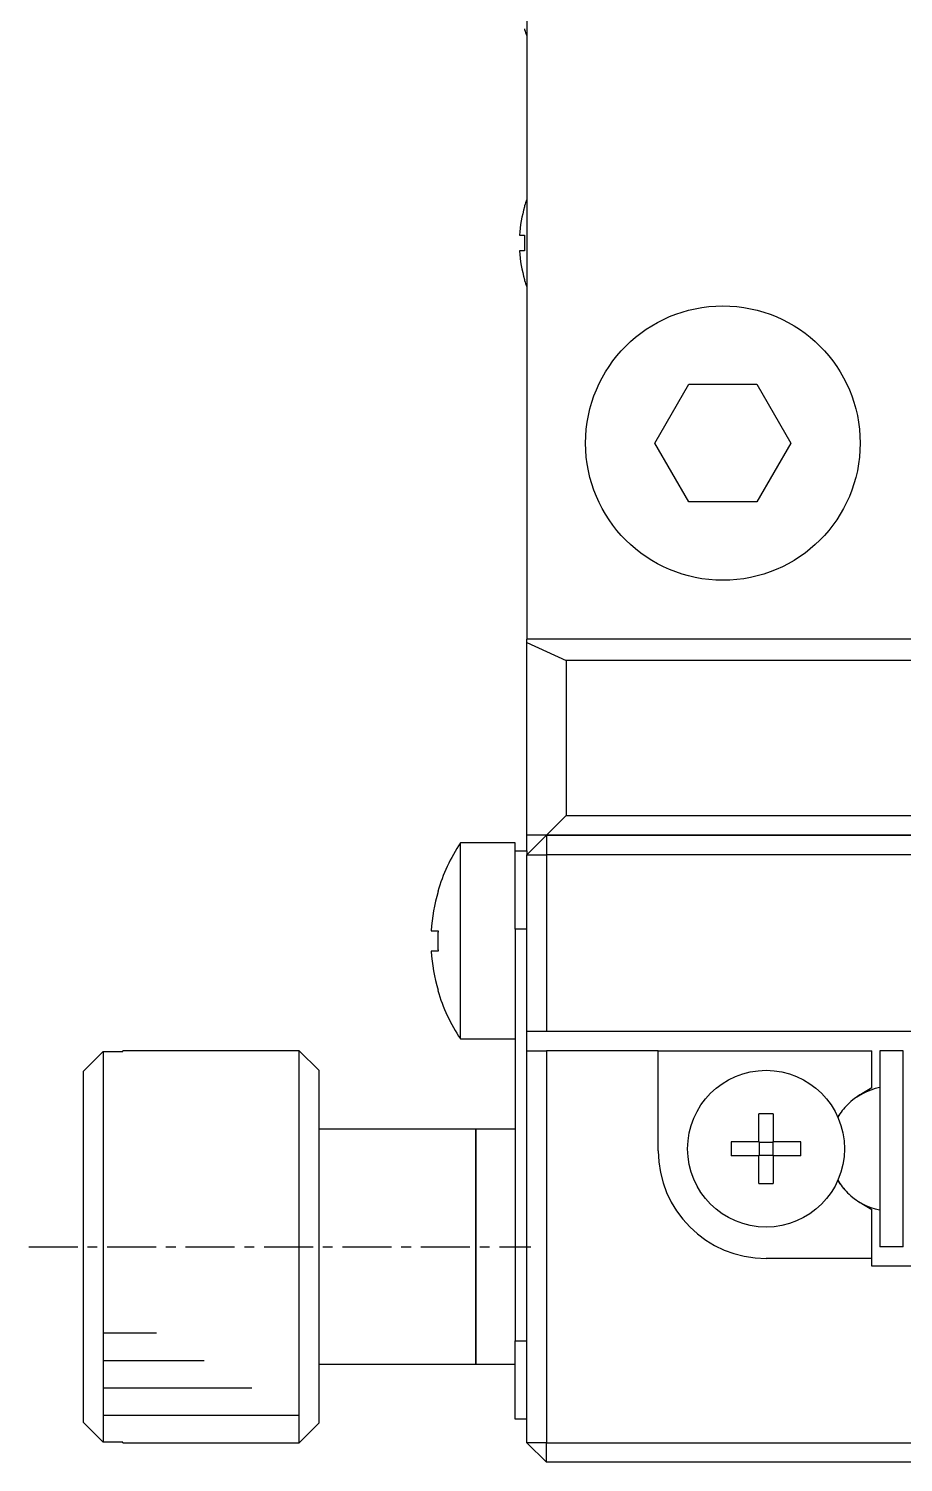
# Model space of a CAD drawing. Extents: x 90 to 322, y 48 to 325.
# Drawn here: x 92.92 to 115.22, y 224 to 260.57 of the extents above; entities that cross this region are included whole.
import ezdxf

# ---------------------------------------------------------------- set-up
doc = ezdxf.new("R2010")
doc.units = 0
doc.linetypes.add('CENTER', pattern=[2, 1.25, -0.25, 0.25, -0.25])
doc.layers.get('0').update_dxf_attribs({"linetype": 'CONTINUOUS'})
doc.layers.add('CENTER', color=1, linetype='CENTER')

# ---------------------------------------------------------------- blocks, each defined once
blk = doc.blocks.new('AID2102')
at = {"color": 3, "linetype": 'CONTINUOUS'}
for p, q in [((124.685, 220.02), (126.047693, 220.02)), ((124.685, 219.32), (127.260129, 219.32)), ((124.685, 218.6199999999999), (128.4725639999999, 218.6199999999999)), ((124.685, 217.9199999999999), (129.685, 217.9199999999999))]:
    blk.add_line(p, q, dxfattribs=at)
at = {"color": 7, "linetype": 'CONTINUOUS'}
blk.add_line((125.185, 217.22), (129.685, 217.22), dxfattribs=at)

msp = doc.modelspace()

# ---------------------------------------------------------------- linework, layer by layer
at = {"color": 7, "linetype": 'CONTINUOUS'}
for p, q in [((105.6167325486438, 279.4954937074291), (105.6167325486438, 244.9954937074291)), ((105.5610005486438, 260.5667847074291), (105.5610005486438, 260.5454937074291)), ((105.5610005486438, 260.5667847074291), (105.5610005486438, 260.5454937074291)), ((105.5610005486438, 256.0454937074291), (105.5610005486438, 256.0242027074291)), ((105.4292575486438, 255.2954937074291), (105.5610005486438, 255.2954937074291)), ((105.5610005486438, 255.2954937074291), (105.5610005486438, 254.8954937074291)), ((105.5610005486438, 254.8954937074291), (105.4292575486438, 254.8954937074291)), ((105.5610005486438, 254.1667847074291), (105.5610005486438, 254.1454937074291)), ((108.8846815486438, 249.9954937074291), (109.7507075486438, 251.4954937074291)), ((109.7507075486438, 251.4954937074291), (111.4827575486438, 251.4954937074291)), ((111.4827575486438, 251.4954937074291), (112.3487835486438, 249.9954937074291)), ((109.7507075486438, 248.4954937074291), (108.8846815486438, 249.9954937074291)), ((112.3487835486438, 249.9954937074291), (111.4827575486438, 248.4954937074291)), ((111.4827575486438, 248.4954937074291), (109.7507075486438, 248.4954937074291)), ((108.6167375486438, 244.9954937074291), (105.6167325486438, 244.9954937074291)), ((105.6167325486438, 244.904571707429), (105.6167325486438, 244.9954937074291)), ((105.6167325486438, 244.904571707429), (106.6167325486438, 244.4488457074291)), ((105.6167325486438, 239.9954937074291), (105.6167325486438, 244.904571707429)), ((108.9667325486438, 244.9954937074291), (108.6167375486438, 244.9954937074291)), ((112.2667325486438, 244.9954937074291), (108.9667325486438, 244.9954937074291)), ((112.6167275486438, 244.9954937074291), (112.2667325486438, 244.9954937074291)), ((127.6167325486438, 244.9954937074291), (112.6167275486438, 244.9954937074291)), ((164.6167325486438, 244.4488457074291), (106.6167325486438, 244.4488457074291)), ((106.6167325486438, 244.4488457074291), (106.6167325486438, 240.4954937074291)), ((106.1167325486438, 239.9954937074291), (106.6167325486438, 240.4954937074291)), ((106.6167325486438, 240.4954937074291), (164.6167325486438, 240.4954937074291)), ((105.6167325486438, 239.5954937074291), (105.6167325486438, 239.9954937074291)), ((106.1167325486438, 239.9954937074291), (105.6167325486438, 239.9954937074291)), ((106.1167325486438, 239.9954937074291), (105.6167325486438, 239.4954937074291)), ((117.1167325486438, 239.9954937074291), (106.1167325486438, 239.9954937074291)), ((106.1167325486438, 239.9954937074291), (117.1167325486438, 239.9954937074291)), ((106.1167325486438, 239.9954937074291), (106.1167325486438, 239.4954937074291)), ((103.9250755486438, 234.7954937074291), (103.9250755486438, 239.7954937074291)), ((105.3167325486438, 239.7954937074291), (103.9250755486438, 239.7954937074291)), ((105.3167325486438, 239.5954937074291), (105.3167325486438, 239.7954937074291)), ((105.3167325486438, 237.5954937074291), (105.3167325486438, 239.5954937074291)), ((105.3167325486438, 239.5954937074291), (105.6167325486438, 239.5954937074291)), ((105.6167325486438, 239.5954937074291), (105.6167325486438, 239.4954937074291)), ((105.6167325486438, 234.9954937074291), (105.6167325486438, 239.4954937074291)), ((105.6167325486438, 239.4954937074291), (106.1167325486438, 239.4954937074291)), ((165.1167325486438, 239.4954937074291), (106.1167325486438, 239.4954937074291)), ((106.1167325486438, 239.4954937074291), (106.1167325486438, 234.9954937074291)), ((103.3472965486438, 238.5574267074291), (103.3541515486438, 238.554083707429)), ((103.1817795486438, 237.5554937074291), (103.3541515486438, 237.5554937074291)), ((105.3167325486438, 237.5954937074291), (105.3167325486438, 236.2204937074291)), ((103.3541515486438, 237.0354937074291), (103.1817795486438, 237.0354937074291)), ((103.3541515486438, 236.0369037074291), (103.3472965486438, 236.033560707429)), ((105.3167325486438, 236.2204937074291), (105.3167325486438, 227.0954937074291)), ((103.9250755486438, 234.7954937074291), (105.3167325486438, 234.7954937074291)), ((105.6167325486438, 234.9954937074291), (106.1167325486438, 234.9954937074291)), ((105.6167325486438, 234.4954937074291), (105.6167325486438, 234.9954937074291)), ((106.1167325486438, 234.9954937074291), (115.4167325486438, 234.9954937074291)), ((94.31673254864387, 233.9776807074291), (94.81673254864388, 234.4794677074291)), ((94.81673254864388, 234.4794677074291), (94.81673254864388, 224.511519707429)), ((94.81673254864388, 234.4794677074291), (95.31673254864386, 234.4794677074291)), ((99.81673254864388, 234.4954937074291), (95.31673254864386, 234.4954937074291)), ((95.31673254864386, 234.4794677074291), (95.31673254864386, 234.4954937074291)), ((99.81673254864388, 224.4954937074291), (99.81673254864388, 234.4954937074291)), ((100.3167325486438, 233.9954937074291), (99.81673254864388, 234.4954937074291)), ((105.6167325486438, 224.4954937074291), (105.6167325486438, 234.4954937074291)), ((105.6167325486438, 234.4954937074291), (106.1167325486438, 234.4954937074291)), ((108.9667325486438, 234.4954937074291), (106.1167325486438, 234.4954937074291)), ((106.1167325486438, 234.4954937074291), (106.1167325486438, 224.4954937074291)), ((108.9667325486438, 234.4954937074291), (114.4167325486438, 234.4954937074291)), ((108.9667325486438, 231.945493707429), (108.9667325486438, 234.4954937074291)), ((114.4167325486438, 233.5462997074291), (114.4167325486438, 234.4954937074291)), ((114.6167325486438, 234.4954937074291), (114.6167325486438, 229.4954937074291)), ((115.2167325486438, 234.4954937074291), (114.6167325486438, 234.4954937074291)), ((115.2167325486438, 229.4954937074291), (115.2167325486438, 234.4954937074291)), ((94.31673254864387, 225.013306707429), (94.31673254864387, 233.9776807074291)), ((100.3167325486438, 233.9954937074291), (100.3167325486438, 224.9954937074291)), ((114.4167325486438, 233.5462997074291), (114.1566375486438, 233.3961337074291)), ((111.5367325486438, 232.1754937074291), (111.5367325486438, 232.8818547074291)), ((111.8967325486438, 232.8818547074291), (111.8967325486438, 232.1754937074291)), ((104.3167325486438, 232.4954937074291), (100.3167325486438, 232.4954937074291)), ((104.3167325486438, 232.4954937074291), (104.3167325486438, 226.4954937074291)), ((104.3167325486438, 226.4954937074291), (104.3167325486438, 232.4954937074291)), ((105.3167325486438, 232.4954937074291), (104.3167325486438, 232.4954937074291)), ((110.8303715486438, 232.1754937074291), (111.5367325486438, 232.1754937074291)), ((111.5471045486438, 232.1651217074291), (111.5367325486438, 232.1754937074291)), ((111.5471045486438, 232.1651217074291), (111.8863605486438, 232.1651217074291)), ((111.5471045486438, 231.8258657074291), (111.5471045486438, 232.1651217074291)), ((111.8863605486438, 232.1651217074291), (111.8967325486438, 232.1754937074291)), ((111.8863605486438, 232.1651217074291), (111.8863605486438, 231.8258657074291)), ((111.8967325486438, 232.1754937074291), (112.6030935486438, 232.1754937074291)), ((111.5367325486438, 231.8154937074291), (110.8303715486438, 231.8154937074291)), ((111.5471045486438, 231.8258657074291), (111.5367325486438, 231.8154937074291)), ((111.5367325486438, 231.1091327074291), (111.5367325486438, 231.8154937074291)), ((111.8863605486438, 231.8258657074291), (111.5471045486438, 231.8258657074291)), ((111.8863605486438, 231.8258657074291), (111.8967325486438, 231.8154937074291)), ((112.6030935486438, 231.8154937074291), (111.8967325486438, 231.8154937074291)), ((111.8967325486438, 231.8154937074291), (111.8967325486438, 231.1091327074291)), ((114.1566375486438, 230.5948537074291), (114.4167325486438, 230.4446877074291)), ((114.4167325486438, 229.1954937074291), (114.4167325486438, 230.4446877074291)), ((115.2167325486438, 229.4954937074291), (114.6167325486438, 229.4954937074291)), ((114.4167325486438, 229.1954937074291), (111.7167325486438, 229.1954937074291)), ((114.4167325486438, 228.9954937074291), (114.4167325486438, 229.1954937074291)), ((156.8167325486438, 228.9954937074291), (114.4167325486438, 228.9954937074291)), ((105.3167325486438, 225.0954937074291), (105.3167325486438, 227.0954937074291)), ((100.3167325486438, 226.4954937074291), (104.3167325486438, 226.4954937074291)), ((104.3167325486438, 226.4954937074291), (105.3167325486438, 226.4954937074291)), ((94.81673254864388, 224.511519707429), (94.31673254864387, 225.013306707429)), ((99.81673254864388, 224.4954937074291), (100.3167325486438, 224.9954937074291)), ((105.6167325486438, 225.0954937074291), (105.3167325486438, 225.0954937074291)), ((95.31673254864386, 224.511519707429), (94.81673254864388, 224.511519707429)), ((95.31673254864386, 224.4954937074291), (95.31673254864386, 224.511519707429)), ((106.1167325486438, 224.4954937074291), (105.6167325486438, 224.4954937074291)), ((106.1167325486438, 223.9954937074291), (105.6167325486438, 224.4954937074291)), ((106.1167325486438, 224.4954937074291), (165.1167325486438, 224.4954937074291)), ((106.1167325486438, 223.9954937074291), (106.1167325486438, 224.4954937074291)), ((165.1167325486438, 223.9954937074291), (106.1167325486438, 223.9954937074291))]:
    msp.add_line(p, q, dxfattribs=at)
at = {"color": 9, "linetype": 'CONTINUOUS'}
for p, q in [((105.6167325486438, 237.5954937074291), (105.3167325486438, 237.5954937074291)), ((105.3167325486438, 227.0954937074291), (105.6167325486438, 227.0954937074291))]:
    msp.add_line(p, q, dxfattribs=at)
at = {"color": 7, "linetype": 'CONTINUOUS'}
for points in [[(103.354, 237.555, 0), (103.354, 237.551, 0), (103.354, 237.547, 0), (103.354, 237.543, 0), (103.353, 237.539, 0), (103.353, 237.535, 0), (103.353, 237.531, 0), (103.353, 237.527, 0), (103.353, 237.523, 0), (103.352, 237.519, 0), (103.352, 237.515, 0), (103.352, 237.511, 0), (103.352, 237.507, 0), (103.352, 237.503, 0), (103.351, 237.499, 0), (103.351, 237.495, 0), (103.351, 237.491, 0), (103.351, 237.486, 0), (103.351, 237.482, 0), (103.351, 237.478, 0), (103.351, 237.474, 0), (103.35, 237.47, 0), (103.35, 237.466, 0), (103.35, 237.462, 0), (103.35, 237.458, 0), (103.35, 237.454, 0), (103.35, 237.45, 0), (103.35, 237.446, 0), (103.349, 237.442, 0), (103.349, 237.438, 0), (103.349, 237.434, 0), (103.349, 237.43, 0), (103.349, 237.426, 0), (103.349, 237.421, 0), (103.349, 237.417, 0), (103.349, 237.413, 0), (103.349, 237.409, 0), (103.349, 237.405, 0), (103.348, 237.401, 0), (103.348, 237.397, 0), (103.348, 237.393, 0), (103.348, 237.389, 0), (103.348, 237.385, 0), (103.348, 237.381, 0), (103.348, 237.377, 0), (103.348, 237.373, 0), (103.348, 237.369, 0), (103.348, 237.365, 0), (103.348, 237.361, 0), (103.348, 237.356, 0), (103.348, 237.352, 0), (103.348, 237.348, 0), (103.348, 237.344, 0), (103.347, 237.34, 0), (103.347, 237.336, 0), (103.347, 237.332, 0), (103.347, 237.328, 0), (103.347, 237.324, 0), (103.347, 237.32, 0), (103.347, 237.316, 0), (103.347, 237.312, 0), (103.347, 237.308, 0), (103.347, 237.304, 0), (103.347, 237.3, 0), (103.347, 237.295, 0), (103.347, 237.291, 0), (103.347, 237.287, 0), (103.347, 237.283, 0), (103.347, 237.279, 0), (103.347, 237.275, 0), (103.347, 237.271, 0), (103.347, 237.267, 0), (103.347, 237.263, 0), (103.347, 237.259, 0), (103.347, 237.255, 0), (103.347, 237.251, 0), (103.348, 237.247, 0), (103.348, 237.243, 0), (103.348, 237.239, 0), (103.348, 237.235, 0), (103.348, 237.23, 0), (103.348, 237.226, 0), (103.348, 237.222, 0), (103.348, 237.218, 0), (103.348, 237.214, 0), (103.348, 237.21, 0), (103.348, 237.206, 0), (103.348, 237.202, 0), (103.348, 237.198, 0), (103.348, 237.194, 0), (103.348, 237.19, 0), (103.349, 237.186, 0), (103.349, 237.182, 0), (103.349, 237.178, 0), (103.349, 237.174, 0), (103.349, 237.17, 0), (103.349, 237.165, 0), (103.349, 237.161, 0), (103.349, 237.157, 0), (103.349, 237.153, 0), (103.349, 237.149, 0), (103.35, 237.145, 0), (103.35, 237.141, 0), (103.35, 237.137, 0), (103.35, 237.133, 0), (103.35, 237.129, 0), (103.35, 237.125, 0), (103.35, 237.121, 0), (103.351, 237.117, 0), (103.351, 237.113, 0), (103.351, 237.109, 0), (103.351, 237.105, 0), (103.351, 237.1, 0), (103.351, 237.096, 0), (103.351, 237.092, 0), (103.352, 237.088, 0), (103.352, 237.084, 0), (103.352, 237.08, 0), (103.352, 237.076, 0), (103.352, 237.072, 0), (103.353, 237.068, 0), (103.353, 237.064, 0), (103.353, 237.06, 0), (103.353, 237.056, 0), (103.353, 237.052, 0), (103.354, 237.048, 0), (103.354, 237.044, 0), (103.354, 237.04, 0), (103.354, 237.035, 0)], [(111.897, 232.882, 0), (111.894, 232.882, 0), (111.891, 232.882, 0), (111.888, 232.882, 0), (111.885, 232.882, 0), (111.883, 232.882, 0), (111.88, 232.882, 0), (111.877, 232.882, 0), (111.874, 232.882, 0), (111.871, 232.882, 0), (111.869, 232.883, 0), (111.866, 232.883, 0), (111.863, 232.883, 0), (111.86, 232.883, 0), (111.857, 232.883, 0), (111.855, 232.883, 0), (111.852, 232.883, 0), (111.849, 232.883, 0), (111.846, 232.883, 0), (111.843, 232.883, 0), (111.841, 232.883, 0), (111.838, 232.883, 0), (111.835, 232.883, 0), (111.832, 232.883, 0), (111.829, 232.883, 0), (111.826, 232.883, 0), (111.824, 232.883, 0), (111.821, 232.883, 0), (111.818, 232.883, 0), (111.815, 232.883, 0), (111.812, 232.883, 0), (111.81, 232.884, 0), (111.807, 232.884, 0), (111.804, 232.884, 0), (111.801, 232.884, 0), (111.798, 232.884, 0), (111.796, 232.884, 0), (111.793, 232.884, 0), (111.79, 232.884, 0), (111.787, 232.884, 0), (111.784, 232.884, 0), (111.781, 232.884, 0), (111.779, 232.884, 0), (111.776, 232.884, 0), (111.773, 232.884, 0), (111.77, 232.884, 0), (111.767, 232.884, 0), (111.765, 232.884, 0), (111.762, 232.884, 0), (111.759, 232.884, 0), (111.756, 232.884, 0), (111.753, 232.884, 0), (111.751, 232.884, 0), (111.748, 232.884, 0), (111.745, 232.884, 0), (111.742, 232.884, 0), (111.739, 232.884, 0), (111.736, 232.884, 0), (111.734, 232.884, 0), (111.731, 232.884, 0), (111.728, 232.884, 0), (111.725, 232.884, 0), (111.722, 232.884, 0), (111.72, 232.884, 0), (111.717, 232.884, 0), (111.714, 232.884, 0), (111.711, 232.884, 0), (111.708, 232.884, 0), (111.705, 232.884, 0), (111.703, 232.884, 0), (111.7, 232.884, 0), (111.697, 232.884, 0), (111.694, 232.884, 0), (111.691, 232.884, 0), (111.689, 232.884, 0), (111.686, 232.884, 0), (111.683, 232.884, 0), (111.68, 232.884, 0), (111.677, 232.884, 0), (111.675, 232.884, 0), (111.672, 232.884, 0), (111.669, 232.884, 0), (111.666, 232.884, 0), (111.663, 232.884, 0), (111.66, 232.884, 0), (111.658, 232.884, 0), (111.655, 232.884, 0), (111.652, 232.884, 0), (111.649, 232.884, 0), (111.646, 232.884, 0), (111.644, 232.884, 0), (111.641, 232.884, 0), (111.638, 232.884, 0), (111.635, 232.884, 0), (111.632, 232.884, 0), (111.63, 232.884, 0), (111.627, 232.884, 0), (111.624, 232.884, 0), (111.621, 232.883, 0), (111.618, 232.883, 0), (111.615, 232.883, 0), (111.613, 232.883, 0), (111.61, 232.883, 0), (111.607, 232.883, 0), (111.604, 232.883, 0), (111.601, 232.883, 0), (111.599, 232.883, 0), (111.596, 232.883, 0), (111.593, 232.883, 0), (111.59, 232.883, 0), (111.587, 232.883, 0), (111.585, 232.883, 0), (111.582, 232.883, 0), (111.579, 232.883, 0), (111.576, 232.883, 0), (111.573, 232.883, 0), (111.57, 232.883, 0), (111.568, 232.883, 0), (111.565, 232.883, 0), (111.562, 232.882, 0), (111.559, 232.882, 0), (111.556, 232.882, 0), (111.554, 232.882, 0), (111.551, 232.882, 0), (111.548, 232.882, 0), (111.545, 232.882, 0), (111.542, 232.882, 0), (111.54, 232.882, 0), (111.537, 232.882, 0)], [(110.83, 232.175, 0), (110.83, 232.173, 0), (110.83, 232.17, 0), (110.83, 232.167, 0), (110.83, 232.164, 0), (110.83, 232.161, 0), (110.83, 232.159, 0), (110.83, 232.156, 0), (110.83, 232.153, 0), (110.83, 232.15, 0), (110.83, 232.147, 0), (110.83, 232.145, 0), (110.83, 232.142, 0), (110.83, 232.139, 0), (110.829, 232.136, 0), (110.829, 232.133, 0), (110.829, 232.131, 0), (110.829, 232.128, 0), (110.829, 232.125, 0), (110.829, 232.122, 0), (110.829, 232.119, 0), (110.829, 232.116, 0), (110.829, 232.114, 0), (110.829, 232.111, 0), (110.829, 232.108, 0), (110.829, 232.105, 0), (110.829, 232.102, 0), (110.829, 232.1, 0), (110.829, 232.097, 0), (110.829, 232.094, 0), (110.829, 232.091, 0), (110.829, 232.088, 0), (110.829, 232.086, 0), (110.829, 232.083, 0), (110.829, 232.08, 0), (110.829, 232.077, 0), (110.829, 232.074, 0), (110.829, 232.071, 0), (110.828, 232.069, 0), (110.828, 232.066, 0), (110.828, 232.063, 0), (110.828, 232.06, 0), (110.828, 232.057, 0), (110.828, 232.055, 0), (110.828, 232.052, 0), (110.828, 232.049, 0), (110.828, 232.046, 0), (110.828, 232.043, 0), (110.828, 232.041, 0), (110.828, 232.038, 0), (110.828, 232.035, 0), (110.828, 232.032, 0), (110.828, 232.029, 0), (110.828, 232.026, 0), (110.828, 232.024, 0), (110.828, 232.021, 0), (110.828, 232.018, 0), (110.828, 232.015, 0), (110.828, 232.012, 0), (110.828, 232.01, 0), (110.828, 232.007, 0), (110.828, 232.004, 0), (110.828, 232.001, 0), (110.828, 231.998, 0), (110.828, 231.995, 0), (110.828, 231.993, 0), (110.828, 231.99, 0), (110.828, 231.987, 0), (110.828, 231.984, 0), (110.828, 231.981, 0), (110.828, 231.979, 0), (110.828, 231.976, 0), (110.828, 231.973, 0), (110.828, 231.97, 0), (110.828, 231.967, 0), (110.828, 231.965, 0), (110.828, 231.962, 0), (110.828, 231.959, 0), (110.828, 231.956, 0), (110.828, 231.953, 0), (110.828, 231.95, 0), (110.828, 231.948, 0), (110.828, 231.945, 0), (110.828, 231.942, 0), (110.828, 231.939, 0), (110.828, 231.936, 0), (110.828, 231.934, 0), (110.828, 231.931, 0), (110.828, 231.928, 0), (110.828, 231.925, 0), (110.828, 231.922, 0), (110.829, 231.92, 0), (110.829, 231.917, 0), (110.829, 231.914, 0), (110.829, 231.911, 0), (110.829, 231.908, 0), (110.829, 231.905, 0), (110.829, 231.903, 0), (110.829, 231.9, 0), (110.829, 231.897, 0), (110.829, 231.894, 0), (110.829, 231.891, 0), (110.829, 231.889, 0), (110.829, 231.886, 0), (110.829, 231.883, 0), (110.829, 231.88, 0), (110.829, 231.877, 0), (110.829, 231.875, 0), (110.829, 231.872, 0), (110.829, 231.869, 0), (110.829, 231.866, 0), (110.829, 231.863, 0), (110.829, 231.86, 0), (110.829, 231.858, 0), (110.829, 231.855, 0), (110.83, 231.852, 0), (110.83, 231.849, 0), (110.83, 231.846, 0), (110.83, 231.844, 0), (110.83, 231.841, 0), (110.83, 231.838, 0), (110.83, 231.835, 0), (110.83, 231.832, 0), (110.83, 231.83, 0), (110.83, 231.827, 0), (110.83, 231.824, 0), (110.83, 231.821, 0), (110.83, 231.818, 0), (110.83, 231.815, 0)], [(112.603, 231.815, 0), (112.603, 231.818, 0), (112.603, 231.821, 0), (112.603, 231.824, 0), (112.603, 231.827, 0), (112.603, 231.83, 0), (112.603, 231.832, 0), (112.604, 231.835, 0), (112.604, 231.838, 0), (112.604, 231.841, 0), (112.604, 231.844, 0), (112.604, 231.846, 0), (112.604, 231.849, 0), (112.604, 231.852, 0), (112.604, 231.855, 0), (112.604, 231.858, 0), (112.604, 231.86, 0), (112.604, 231.863, 0), (112.604, 231.866, 0), (112.604, 231.869, 0), (112.604, 231.872, 0), (112.604, 231.875, 0), (112.604, 231.877, 0), (112.604, 231.88, 0), (112.604, 231.883, 0), (112.605, 231.886, 0), (112.605, 231.889, 0), (112.605, 231.891, 0), (112.605, 231.894, 0), (112.605, 231.897, 0), (112.605, 231.9, 0), (112.605, 231.903, 0), (112.605, 231.905, 0), (112.605, 231.908, 0), (112.605, 231.911, 0), (112.605, 231.914, 0), (112.605, 231.917, 0), (112.605, 231.92, 0), (112.605, 231.922, 0), (112.605, 231.925, 0), (112.605, 231.928, 0), (112.605, 231.931, 0), (112.605, 231.934, 0), (112.605, 231.936, 0), (112.605, 231.939, 0), (112.605, 231.942, 0), (112.605, 231.945, 0), (112.605, 231.948, 0), (112.605, 231.95, 0), (112.605, 231.953, 0), (112.605, 231.956, 0), (112.605, 231.959, 0), (112.605, 231.962, 0), (112.605, 231.965, 0), (112.605, 231.967, 0), (112.605, 231.97, 0), (112.605, 231.973, 0), (112.605, 231.976, 0), (112.605, 231.979, 0), (112.605, 231.981, 0), (112.605, 231.984, 0), (112.605, 231.987, 0), (112.605, 231.99, 0), (112.605, 231.993, 0), (112.605, 231.995, 0), (112.605, 231.998, 0), (112.605, 232.001, 0), (112.605, 232.004, 0), (112.605, 232.007, 0), (112.605, 232.01, 0), (112.605, 232.012, 0), (112.605, 232.015, 0), (112.605, 232.018, 0), (112.605, 232.021, 0), (112.605, 232.024, 0), (112.605, 232.026, 0), (112.605, 232.029, 0), (112.605, 232.032, 0), (112.605, 232.035, 0), (112.605, 232.038, 0), (112.605, 232.041, 0), (112.605, 232.043, 0), (112.605, 232.046, 0), (112.605, 232.049, 0), (112.605, 232.052, 0), (112.605, 232.055, 0), (112.605, 232.057, 0), (112.605, 232.06, 0), (112.605, 232.063, 0), (112.605, 232.066, 0), (112.605, 232.069, 0), (112.605, 232.071, 0), (112.605, 232.074, 0), (112.605, 232.077, 0), (112.605, 232.08, 0), (112.605, 232.083, 0), (112.605, 232.086, 0), (112.605, 232.088, 0), (112.605, 232.091, 0), (112.605, 232.094, 0), (112.605, 232.097, 0), (112.605, 232.1, 0), (112.605, 232.102, 0), (112.605, 232.105, 0), (112.604, 232.108, 0), (112.604, 232.111, 0), (112.604, 232.114, 0), (112.604, 232.116, 0), (112.604, 232.119, 0), (112.604, 232.122, 0), (112.604, 232.125, 0), (112.604, 232.128, 0), (112.604, 232.131, 0), (112.604, 232.133, 0), (112.604, 232.136, 0), (112.604, 232.139, 0), (112.604, 232.142, 0), (112.604, 232.145, 0), (112.604, 232.147, 0), (112.604, 232.15, 0), (112.604, 232.153, 0), (112.604, 232.156, 0), (112.603, 232.159, 0), (112.603, 232.161, 0), (112.603, 232.164, 0), (112.603, 232.167, 0), (112.603, 232.17, 0), (112.603, 232.173, 0), (112.603, 232.175, 0)], [(111.537, 231.109, 0), (111.54, 231.109, 0), (111.542, 231.109, 0), (111.545, 231.109, 0), (111.548, 231.109, 0), (111.551, 231.109, 0), (111.554, 231.109, 0), (111.556, 231.109, 0), (111.559, 231.109, 0), (111.562, 231.109, 0), (111.565, 231.108, 0), (111.568, 231.108, 0), (111.57, 231.108, 0), (111.573, 231.108, 0), (111.576, 231.108, 0), (111.579, 231.108, 0), (111.582, 231.108, 0), (111.585, 231.108, 0), (111.587, 231.108, 0), (111.59, 231.108, 0), (111.593, 231.108, 0), (111.596, 231.108, 0), (111.599, 231.108, 0), (111.601, 231.108, 0), (111.604, 231.108, 0), (111.607, 231.108, 0), (111.61, 231.108, 0), (111.613, 231.108, 0), (111.615, 231.108, 0), (111.618, 231.108, 0), (111.621, 231.108, 0), (111.624, 231.107, 0), (111.627, 231.107, 0), (111.63, 231.107, 0), (111.632, 231.107, 0), (111.635, 231.107, 0), (111.638, 231.107, 0), (111.641, 231.107, 0), (111.644, 231.107, 0), (111.646, 231.107, 0), (111.649, 231.107, 0), (111.652, 231.107, 0), (111.655, 231.107, 0), (111.658, 231.107, 0), (111.66, 231.107, 0), (111.663, 231.107, 0), (111.666, 231.107, 0), (111.669, 231.107, 0), (111.672, 231.107, 0), (111.675, 231.107, 0), (111.677, 231.107, 0), (111.68, 231.107, 0), (111.683, 231.107, 0), (111.686, 231.107, 0), (111.689, 231.107, 0), (111.691, 231.107, 0), (111.694, 231.107, 0), (111.697, 231.107, 0), (111.7, 231.107, 0), (111.703, 231.107, 0), (111.705, 231.107, 0), (111.708, 231.107, 0), (111.711, 231.107, 0), (111.714, 231.107, 0), (111.717, 231.107, 0), (111.72, 231.107, 0), (111.722, 231.107, 0), (111.725, 231.107, 0), (111.728, 231.107, 0), (111.731, 231.107, 0), (111.734, 231.107, 0), (111.736, 231.107, 0), (111.739, 231.107, 0), (111.742, 231.107, 0), (111.745, 231.107, 0), (111.748, 231.107, 0), (111.751, 231.107, 0), (111.753, 231.107, 0), (111.756, 231.107, 0), (111.759, 231.107, 0), (111.762, 231.107, 0), (111.765, 231.107, 0), (111.767, 231.107, 0), (111.77, 231.107, 0), (111.773, 231.107, 0), (111.776, 231.107, 0), (111.779, 231.107, 0), (111.781, 231.107, 0), (111.784, 231.107, 0), (111.787, 231.107, 0), (111.79, 231.107, 0), (111.793, 231.107, 0), (111.796, 231.107, 0), (111.798, 231.107, 0), (111.801, 231.107, 0), (111.804, 231.107, 0), (111.807, 231.107, 0), (111.81, 231.107, 0), (111.812, 231.108, 0), (111.815, 231.108, 0), (111.818, 231.108, 0), (111.821, 231.108, 0), (111.824, 231.108, 0), (111.826, 231.108, 0), (111.829, 231.108, 0), (111.832, 231.108, 0), (111.835, 231.108, 0), (111.838, 231.108, 0), (111.841, 231.108, 0), (111.843, 231.108, 0), (111.846, 231.108, 0), (111.849, 231.108, 0), (111.852, 231.108, 0), (111.855, 231.108, 0), (111.857, 231.108, 0), (111.86, 231.108, 0), (111.863, 231.108, 0), (111.866, 231.108, 0), (111.869, 231.108, 0), (111.871, 231.109, 0), (111.874, 231.109, 0), (111.877, 231.109, 0), (111.88, 231.109, 0), (111.883, 231.109, 0), (111.885, 231.109, 0), (111.888, 231.109, 0), (111.891, 231.109, 0), (111.894, 231.109, 0), (111.897, 231.109, 0)]]:
    msp.add_polyline3d(points, dxfattribs=at)
for centre, radius in [((110.6167325486438, 249.9954937074291), 3.5), ((111.7167325486438, 231.9954937074291), 2)]:
    msp.add_circle(centre, radius, dxfattribs=at)
for centre, radius, start, end in [((108.6167325486438, 261.4954937074291), 3.2, 197.2700050000002, 200.3641350000004), ((108.6167325486438, 255.095493707429), 3.193743999999999, 163.0947419999999, 176.4096499999996), ((108.6167325486438, 255.095493707429), 3.2, 159.6358649999995, 162.7299949999997), ((108.6167325486438, 255.095493707429), 3.193743999999999, 183.5903500000003, 196.9052580000001), ((108.6167325486438, 255.095493707429), 3.2, 197.2700050000002, 200.3641350000004), ((107.6667325486438, 237.2954937074291), 4.5, 146.2510110000003, 163.7141569999996), ((107.6667325486438, 237.2954937074291), 4.492483, 163.7305700000003, 176.6821839999997), ((107.6667325486438, 237.2954937074291), 4.492483, 183.3178160000002, 196.2694299999997), ((107.6667325486438, 237.2954937074291), 4.5, 196.2858430000003, 213.7489889999996), ((114.9167315486438, 231.9954937074291), 1.587499999999999, 100.8930160000003, 135.0002500000004), ((115.0316375486438, 231.8805887074291), 1.75, 120.0000000000001, 135), ((115.0316375486438, 231.8805887074291), 1.75, 135, 148.1184669999996), ((114.9167315486438, 231.9954937074291), 1.587499999999999, 135.0002500000004, 149.566737), ((111.7167325486438, 231.945493707429), 2.75, 180, 270), ((115.0316375486438, 232.1103987074291), 1.75, 211.8815330000003, 225), ((114.9167315486438, 231.9954937074291), 1.587499999999999, 210.433263, 224.9997509999999), ((114.9167315486438, 231.9954937074291), 1.587499999999999, 224.9997509999999, 259.1069839999996), ((115.0316375486438, 232.1103987074291), 1.75, 225, 239.9999999999998)]:
    msp.add_arc(centre, radius, start, end, dxfattribs=at)
at = {"layer": 'CENTER', "color": 1, "linetype": 'CENTER'}
msp.add_line((92.91673254864386, 229.4954937074291), (105.7167325486438, 229.4954937074291), dxfattribs=at)

# ---------------------------------------------------------------- block references
msp.add_blockref('AID2102', (-29.86826745135613, 7.27549370742912))

doc.saveas('drawing.dxf')
